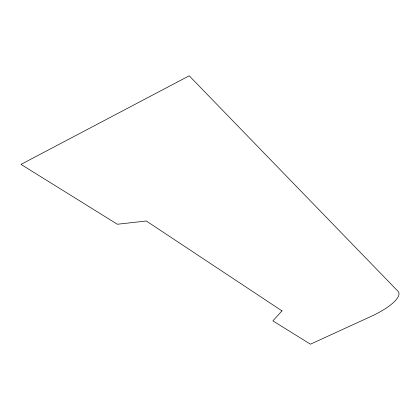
<?xml version="1.0" encoding="UTF-8"?>
<svg xmlns="http://www.w3.org/2000/svg" width="420" height="420" viewBox="0 0 420 420"><rect width="100%" height="100%" fill="white"/><g stroke="black" fill="none" stroke-linecap="round" stroke-linejoin="round"><path stroke-width="0.63" d="M281.967 310.884L272.885 320.869L310.433 344.195L371.18 316.355A40.388 11.902 -22.2 0 0 397.955 291.228L189.205 75.805L21 164.393L117.348 224.249L146.323 220.999L281.967 310.884"/></g></svg>
